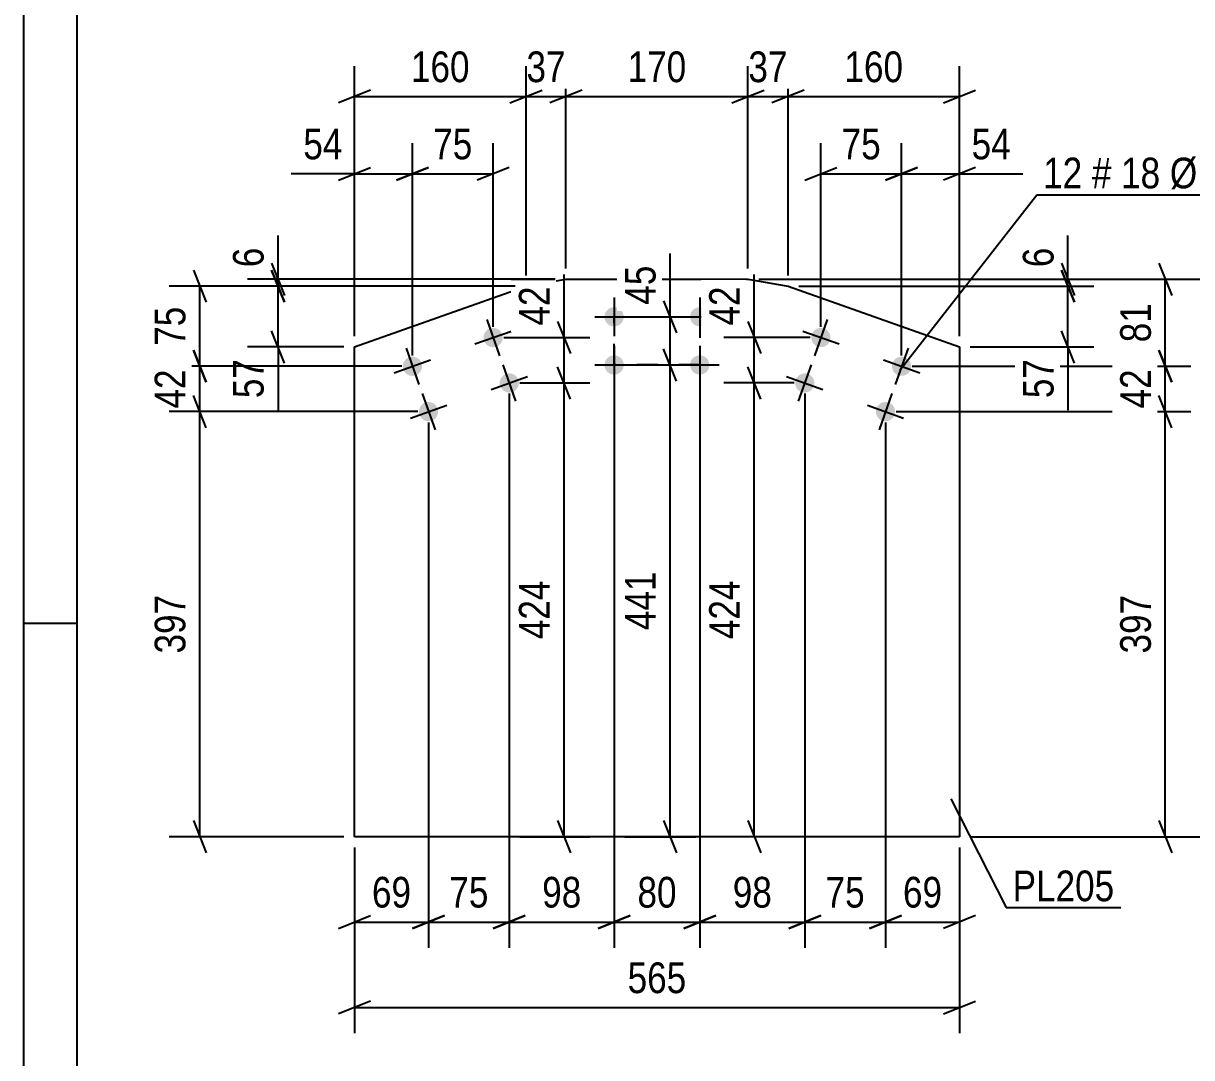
# Model space of a CAD drawing. Header units: millimetres. Extents: x 0 to 420, y 0 to 297.
# Drawn here: x 0 to 109.1, y 108.4 to 205 of the extents above; entities that cross this region are included whole.
import ezdxf

# ---------------------------------------------------------------- set-up
doc = ezdxf.new("R2010")
doc.units = ezdxf.units.MM
doc.linetypes.add('DXK_LINE_DOT2', pattern=[3.9198, 1.9599, -1.9599])
doc.styles.add('Arial Narrow', font='ARIALN.TTF', dxfattribs={"height": 0.2})

# ---------------------------------------------------------------- blocks, each defined once
blk = doc.blocks.new('Unknown-122572960-1115')
at = {"color": 5, "linetype": 'Continuous'}
for p, q in [((0, 297), (0, 0)), ((5, 292), (5, 5)), ((5, 149), (0, 149))]:
    blk.add_line(p, q, dxfattribs=at)
blk = doc.blocks.new('Part-122572960-23633 - 23632')
at = {"color": 2, "linetype": 'Continuous'}
for p, q in [((46.95, 180.5), (50.68, 181.14)), ((50.68, 181.14), (67.68, 181.14)), ((67.68, 181.14), (71.42, 180.5)), ((30.93, 174.82), (46.95, 180.5)), ((71.42, 180.5), (87.44, 174.82)), ((30.93, 129.08), (30.93, 174.82)), ((87.44, 174.82), (87.44, 129.08)), ((87.44, 129.08), (30.93, 129.08))]:
    blk.add_line(p, q, dxfattribs=at)
blk = doc.blocks.new('Bolt-122572960-23634 - 23632')
at = {"linetype": 'Continuous'}
for points in [[(75.34, 175.4, -1), (73.64, 176, -1)], [(82.88, 172.72, -1), (81.18, 173.32, -1)], [(73.83, 171.16, -1), (72.14, 171.76, -1)], [(81.37, 168.48, -1), (79.68, 169.08, -1)]]:
    blk.add_hatch(color=1, dxfattribs=at).paths.add_polyline_path(points)
at = {"color": 1, "linetype": 'Continuous'}
for p, q in [((75.09, 177.39), (73.89, 174)), ((72.79, 176.3), (76.19, 175.1)), ((82.63, 174.72), (81.43, 171.33)), ((80.33, 173.63), (83.73, 172.42)), ((73.59, 173.15), (72.38, 169.76)), ((71.29, 172.06), (74.68, 170.86)), ((81.13, 170.48), (79.92, 167.09)), ((78.83, 169.38), (82.22, 168.18))]:
    blk.add_line(p, q, dxfattribs=at)
blk = doc.blocks.new('Bolt-122572960-23635 - 23632')
at = {"linetype": 'Continuous'}
for points in [[(56.08, 177.64, -1), (54.28, 177.64, -1)], [(64.08, 177.64, -1), (62.28, 177.64, -1)], [(56.08, 173.14, -1), (54.28, 173.14, -1)], [(64.08, 173.14, -1), (62.28, 173.14, -1)]]:
    blk.add_hatch(color=1, dxfattribs=at).paths.add_polyline_path(points)
at = {"color": 1, "linetype": 'Continuous'}
for p, q in [((55.18, 179.44), (55.18, 175.84)), ((63.18, 179.44), (63.18, 175.84)), ((53.38, 177.64), (56.98, 177.64)), ((61.38, 177.64), (64.98, 177.64)), ((55.18, 174.94), (55.18, 171.34)), ((63.18, 174.94), (63.18, 171.34)), ((53.38, 173.14), (56.98, 173.14)), ((61.38, 173.14), (64.98, 173.14))]:
    blk.add_line(p, q, dxfattribs=at)
blk = doc.blocks.new('Bolt-122572960-23636 - 23632')
at = {"linetype": 'Continuous'}
for points in [[(44.73, 176, -1), (43.03, 175.4, -1)], [(37.19, 173.32, -1), (35.49, 172.72, -1)], [(46.23, 171.76, -1), (44.54, 171.16, -1)], [(38.69, 169.08, -1), (37, 168.48, -1)]]:
    blk.add_hatch(color=1, dxfattribs=at).paths.add_polyline_path(points)
at = {"color": 1, "linetype": 'Continuous'}
for p, q in [((43.28, 177.39), (44.48, 174)), ((42.18, 175.1), (45.58, 176.3)), ((35.74, 174.72), (36.94, 171.33)), ((34.64, 172.42), (38.04, 173.63)), ((44.78, 173.15), (45.98, 169.76)), ((43.69, 170.86), (47.08, 172.06)), ((37.24, 170.48), (38.45, 167.09)), ((36.15, 168.18), (39.54, 169.38))]:
    blk.add_line(p, q, dxfattribs=at)
blk = doc.blocks.new('Rectangle-122572960-28581 - 23632')
at = {"color": 1, "linetype": 'DXK_LINE_DOT2'}
blk.add_lwpolyline([(55.18, 177.64), (63.18, 177.64), (63.18, 173.14), (55.18, 173.14), (55.18, 177.64)], close=True, dxfattribs=at)
blk = doc.blocks.new('StraightDimension-122572960-24083 - 23632')
at = {"color": 7, "linetype": 'Continuous'}
for p, q in [((71.42, 181.5), (71.42, 201.06)), ((87.44, 175.82), (87.44, 201.06)), ((72.92, 198.81), (69.92, 197.61)), ((85.94, 197.61), (88.94, 198.81)), ((71.42, 198.21), (87.44, 198.21))]:
    blk.add_line(p, q, dxfattribs=at)
at = {"color": 0}
blk.add_wipeout([(82.77, 198.96), (82.77, 203.16), (76.09, 203.16), (76.09, 198.96)], dxfattribs=at)
at = {"color": 3, "style": 'Arial Narrow'}
blk.add_text('160', height=2.863, dxfattribs=at).set_placement((76.69, 199.56))
blk = doc.blocks.new('StraightDimension-122572960-28592 - 23632')
at = {"color": 7, "linetype": 'Continuous'}
for p, q in [((50.5, 175.7), (50.5, 181.6)), ((50.5, 175.7), (50.5, 181.6)), ((49.9, 177.2), (51.1, 174.2)), ((44.88, 175.7), (52.9, 175.7)), ((50.5, 171.46), (50.5, 175.7)), ((51.1, 169.96), (49.9, 172.96)), ((46.38, 171.46), (52.9, 171.46))]:
    blk.add_line(p, q, dxfattribs=at)
at = {"color": 0}
blk.add_wipeout([(49.75, 181.08), (45.55, 181.08), (45.55, 176.22), (49.75, 176.22)], dxfattribs=at)
at = {"color": 3, "style": 'Arial Narrow'}
blk.add_text('42', height=2.863, rotation=90.0002, dxfattribs=at).set_placement((49.15, 176.82))
blk = doc.blocks.new('StraightDimension-122572960-28533 - 23632')
at = {"color": 7, "linetype": 'Continuous'}
for p, q in [((55.18, 172.14), (55.18, 118.71)), ((45.38, 170.46), (45.38, 118.71)), ((43.88, 120.51), (46.88, 121.71)), ((56.68, 121.71), (53.68, 120.51)), ((45.38, 121.11), (55.18, 121.11))]:
    blk.add_line(p, q, dxfattribs=at)
at = {"color": 0}
blk.add_wipeout([(52.71, 121.86), (52.71, 126.06), (47.86, 126.06), (47.86, 121.86)], dxfattribs=at)
at = {"color": 3, "style": 'Arial Narrow'}
blk.add_text('98', height=2.863, dxfattribs=at).set_placement((48.46, 122.46))
blk = doc.blocks.new('StraightDimension-122572960-24084 - 23632')
at = {"color": 7, "linetype": 'Continuous'}
for p, q in [((67.68, 182.14), (67.68, 201.06)), ((71.42, 181.5), (71.42, 201.06)), ((66.18, 197.61), (69.18, 198.81)), ((72.92, 198.81), (69.92, 197.61)), ((67.68, 198.21), (71.42, 198.21))]:
    blk.add_line(p, q, dxfattribs=at)
at = {"color": 0}
blk.add_wipeout([(71.98, 198.96), (71.98, 203.16), (67.12, 203.16), (67.12, 198.96)], dxfattribs=at)
at = {"color": 3, "style": 'Arial Narrow'}
blk.add_text('37', height=2.863, dxfattribs=at).set_placement((67.72, 199.56))
blk = doc.blocks.new('StraightDimension-122572960-24085 - 23632')
at = {"color": 7, "linetype": 'Continuous'}
for p, q in [((50.68, 182.14), (50.68, 201.06)), ((67.68, 182.14), (67.68, 201.06)), ((52.18, 198.81), (49.18, 197.61)), ((66.18, 197.61), (69.18, 198.81)), ((50.68, 198.21), (67.68, 198.21))]:
    blk.add_line(p, q, dxfattribs=at)
at = {"color": 0}
blk.add_wipeout([(62.53, 198.96), (62.53, 203.16), (55.84, 203.16), (55.84, 198.96)], dxfattribs=at)
at = {"color": 3, "style": 'Arial Narrow'}
blk.add_text('170', height=2.863, dxfattribs=at).set_placement((56.44, 199.56))
blk = doc.blocks.new('StraightDimension-122572960-24086 - 23632')
at = {"color": 7, "linetype": 'Continuous'}
for p, q in [((46.95, 181.5), (46.95, 201.06)), ((50.68, 182.14), (50.68, 201.06)), ((45.45, 197.61), (48.45, 198.81)), ((52.18, 198.81), (49.18, 197.61)), ((46.95, 198.21), (50.68, 198.21))]:
    blk.add_line(p, q, dxfattribs=at)
at = {"color": 0}
blk.add_wipeout([(51.25, 198.96), (51.25, 203.16), (46.39, 203.16), (46.39, 198.96)], dxfattribs=at)
at = {"color": 3, "style": 'Arial Narrow'}
blk.add_text('37', height=2.863, dxfattribs=at).set_placement((46.99, 199.56))
blk = doc.blocks.new('StraightDimension-122572960-24087 - 23632')
at = {"color": 7, "linetype": 'Continuous'}
for p, q in [((30.93, 175.82), (30.93, 201.06)), ((46.95, 181.5), (46.95, 201.06)), ((32.43, 198.81), (29.43, 197.61)), ((45.45, 197.61), (48.45, 198.81)), ((30.93, 198.21), (46.95, 198.21))]:
    blk.add_line(p, q, dxfattribs=at)
at = {"color": 0}
blk.add_wipeout([(42.28, 198.96), (42.28, 203.16), (35.6, 203.16), (35.6, 198.96)], dxfattribs=at)
at = {"color": 3, "style": 'Arial Narrow'}
blk.add_text('160', height=2.863, dxfattribs=at).set_placement((36.2, 199.56))
blk = doc.blocks.new('StraightDimension-122572960-28640 - 23632')
at = {"color": 7, "linetype": 'Continuous'}
for p, q in [((68.27, 175.7), (68.27, 181.6)), ((68.27, 175.7), (68.27, 181.6)), ((67.67, 177.2), (68.87, 174.2)), ((73.49, 175.7), (65.42, 175.7)), ((68.27, 171.46), (68.27, 175.7)), ((68.87, 169.96), (67.67, 172.96)), ((71.99, 171.46), (65.42, 171.46))]:
    blk.add_line(p, q, dxfattribs=at)
at = {"color": 0}
blk.add_wipeout([(67.52, 181.08), (63.32, 181.08), (63.32, 176.22), (67.52, 176.22)], dxfattribs=at)
at = {"color": 3, "style": 'Arial Narrow'}
blk.add_text('42', height=2.863, rotation=90.0002, dxfattribs=at).set_placement((66.92, 176.82))
blk = doc.blocks.new('StraightDimension-122572960-24095 - 23632')
at = {"color": 7, "linetype": 'Continuous'}
for p, q in [((30.93, 128.08), (30.93, 110.72)), ((87.44, 128.08), (87.44, 110.72)), ((32.43, 113.72), (29.43, 112.52)), ((85.94, 112.52), (88.94, 113.72)), ((30.93, 113.12), (87.44, 113.12))]:
    blk.add_line(p, q, dxfattribs=at)
at = {"color": 0}
blk.add_wipeout([(62.53, 113.87), (62.53, 118.07), (55.84, 118.07), (55.84, 113.87)], dxfattribs=at)
at = {"color": 3, "style": 'Arial Narrow'}
blk.add_text('565', height=2.863, dxfattribs=at).set_placement((56.44, 114.47))
blk = doc.blocks.new('StraightDimension-122572960-24099 - 23632')
at = {"color": 7, "linetype": 'Continuous'}
for p, q in [((23.79, 181.14), (23.79, 185.22)), ((23.79, 181.14), (23.79, 185.22)), ((23.19, 182.64), (24.39, 179.64)), ((49.68, 181.14), (20.94, 181.14)), ((24.39, 179), (23.19, 182)), ((23.79, 180.5), (23.79, 181.14)), ((45.95, 180.5), (20.94, 180.5))]:
    blk.add_line(p, q, dxfattribs=at)
at = {"color": 0}
blk.add_wipeout([(23.04, 184.7), (18.84, 184.7), (18.84, 181.67), (23.04, 181.67)], dxfattribs=at)
at = {"color": 3, "style": 'Arial Narrow'}
blk.add_text('6', height=2.86, rotation=90.0002, dxfattribs=at).set_placement((22.44, 182.27))
blk = doc.blocks.new('StraightDimension-122572960-24100 - 23632')
at = {"color": 7, "linetype": 'Continuous'}
for p, q in [((23.19, 182), (24.39, 179)), ((45.95, 180.5), (20.94, 180.5)), ((23.79, 174.82), (23.79, 180.5)), ((24.39, 173.32), (23.19, 176.32)), ((29.93, 174.82), (20.94, 174.82)), ((23.79, 174.82), (23.79, 168.91)), ((23.79, 174.82), (23.79, 168.91))]:
    blk.add_line(p, q, dxfattribs=at)
at = {"color": 0}
blk.add_wipeout([(23.04, 174.29), (18.84, 174.29), (18.84, 169.44), (23.04, 169.44)], dxfattribs=at)
at = {"color": 3, "style": 'Arial Narrow'}
blk.add_text('57', height=2.863, rotation=90.0002, dxfattribs=at).set_placement((22.44, 170.04))
blk = doc.blocks.new('StraightDimension-122572960-24115 - 23632')
at = {"color": 7, "linetype": 'Continuous'}
for p, q in [((82.03, 174.02), (82.03, 193.85)), ((87.44, 175.82), (87.44, 193.85)), ((80.53, 190.4), (83.53, 191.6)), ((82.03, 191), (87.44, 191)), ((88.94, 191.6), (85.94, 190.4)), ((87.44, 191), (93.35, 191)), ((87.44, 191), (93.35, 191))]:
    blk.add_line(p, q, dxfattribs=at)
at = {"color": 0}
blk.add_wipeout([(92.82, 191.75), (92.82, 195.95), (87.97, 195.95), (87.97, 191.75)], dxfattribs=at)
at = {"color": 3, "style": 'Arial Narrow'}
blk.add_text('54', height=2.863, dxfattribs=at).set_placement((88.57, 192.35))
blk = doc.blocks.new('StraightDimension-122572960-24116 - 23632')
at = {"color": 7, "linetype": 'Continuous'}
for p, q in [((74.49, 176.7), (74.49, 193.85)), ((82.03, 174.02), (82.03, 193.85)), ((72.99, 190.4), (75.99, 191.6)), ((74.49, 191), (82.03, 191)), ((83.53, 191.6), (80.53, 190.4))]:
    blk.add_line(p, q, dxfattribs=at)
at = {"color": 0}
blk.add_wipeout([(80.69, 191.75), (80.69, 195.95), (75.83, 195.95), (75.83, 191.75)], dxfattribs=at)
at = {"color": 3, "style": 'Arial Narrow'}
blk.add_text('75', height=2.863, dxfattribs=at).set_placement((76.43, 192.35))
blk = doc.blocks.new('StraightDimension-122572960-24118 - 23632')
at = {"color": 7, "linetype": 'Continuous'}
for p, q in [((36.34, 174.02), (36.34, 193.85)), ((43.88, 176.7), (43.88, 193.85)), ((34.84, 190.4), (37.84, 191.6)), ((36.34, 191), (43.88, 191)), ((45.38, 191.6), (42.38, 190.4))]:
    blk.add_line(p, q, dxfattribs=at)
at = {"color": 0}
blk.add_wipeout([(42.54, 191.75), (42.54, 195.95), (37.68, 195.95), (37.68, 191.75)], dxfattribs=at)
at = {"color": 3, "style": 'Arial Narrow'}
blk.add_text('75', height=2.863, dxfattribs=at).set_placement((38.28, 192.35))
blk = doc.blocks.new('StraightDimension-122572960-24119 - 23632')
at = {"color": 7, "linetype": 'Continuous'}
for p, q in [((30.93, 175.82), (30.93, 193.85)), ((36.34, 174.02), (36.34, 193.85)), ((30.93, 191), (25.02, 191)), ((30.93, 191), (25.02, 191)), ((29.43, 190.4), (32.43, 191.6)), ((30.93, 191), (36.34, 191)), ((37.84, 191.6), (34.84, 190.4))]:
    blk.add_line(p, q, dxfattribs=at)
at = {"color": 0}
blk.add_wipeout([(30.4, 191.75), (30.4, 195.95), (25.55, 195.95), (25.55, 191.75)], dxfattribs=at)
at = {"color": 3, "style": 'Arial Narrow'}
blk.add_text('54', height=2.863, dxfattribs=at).set_placement((26.15, 192.35))
blk = doc.blocks.new('StraightDimension-122572960-28532 - 23632')
at = {"color": 7, "linetype": 'Continuous'}
for p, q in [((55.18, 172.14), (55.18, 118.71)), ((63.18, 172.14), (63.18, 118.71)), ((53.68, 120.51), (56.68, 121.71)), ((64.68, 121.71), (61.68, 120.51)), ((55.18, 121.11), (63.18, 121.11))]:
    blk.add_line(p, q, dxfattribs=at)
at = {"color": 0}
blk.add_wipeout([(61.61, 121.86), (61.61, 126.06), (56.76, 126.06), (56.76, 121.86)], dxfattribs=at)
at = {"color": 3, "style": 'Arial Narrow'}
blk.add_text('80', height=2.863, dxfattribs=at).set_placement((57.36, 122.46))
blk = doc.blocks.new('StraightDimension-122572960-28468 - 23632')
at = {"color": 7, "linetype": 'Continuous'}
for p, q in [((107.26, 167.28), (106.06, 170.28)), ((81.53, 168.78), (109.06, 168.78)), ((106.66, 129.08), (106.66, 168.78)), ((106.06, 130.58), (107.26, 127.58)), ((88.44, 129.08), (109.06, 129.08))]:
    blk.add_line(p, q, dxfattribs=at)
at = {"color": 0}
blk.add_wipeout([(105.91, 152.28), (101.71, 152.28), (101.71, 145.59), (105.91, 145.59)], dxfattribs=at)
at = {"color": 3, "style": 'Arial Narrow'}
blk.add_text('397', height=2.863, rotation=90.0002, dxfattribs=at).set_placement((105.31, 146.19))
blk = doc.blocks.new('StraightDimension-122572960-24195 - 23632')
at = {"color": 7, "linetype": 'Continuous'}
for p, q in [((114.84, 179.64), (113.64, 182.64)), ((68.68, 181.14), (116.64, 181.14)), ((114.24, 129.08), (114.24, 181.14)), ((113.64, 130.58), (114.84, 127.58)), ((88.44, 129.08), (116.64, 129.08))]:
    blk.add_line(p, q, dxfattribs=at)
at = {"color": 0}
blk.add_wipeout([(113.49, 158.46), (109.29, 158.46), (109.29, 151.77), (113.49, 151.77)], dxfattribs=at)
at = {"color": 3, "style": 'Arial Narrow'}
blk.add_text('521', height=2.863, rotation=90.0002, dxfattribs=at).set_placement((112.89, 152.37))
blk = doc.blocks.new('StraightDimension-122572960-28530 - 23632')
at = {"color": 7, "linetype": 'Continuous'}
for p, q in [((72.99, 170.46), (72.99, 118.71)), ((80.53, 167.78), (80.53, 118.71)), ((71.49, 120.51), (74.49, 121.71)), ((82.03, 121.71), (79.03, 120.51)), ((72.99, 121.11), (80.53, 121.11))]:
    blk.add_line(p, q, dxfattribs=at)
at = {"color": 0}
blk.add_wipeout([(79.18, 121.86), (79.18, 126.06), (74.33, 126.06), (74.33, 121.86)], dxfattribs=at)
at = {"color": 3, "style": 'Arial Narrow'}
blk.add_text('75', height=2.863, dxfattribs=at).set_placement((74.93, 122.46))
blk = doc.blocks.new('StraightDimension-122572960-28466 - 23632')
at = {"color": 7, "linetype": 'Continuous'}
for p, q in [((106.06, 182.64), (107.26, 179.64)), ((68.68, 181.14), (109.06, 181.14)), ((106.66, 173.02), (106.66, 181.14)), ((107.26, 171.52), (106.06, 174.52)), ((83.03, 173.02), (109.06, 173.02))]:
    blk.add_line(p, q, dxfattribs=at)
at = {"color": 0}
blk.add_wipeout([(105.91, 179.51), (101.71, 179.51), (101.71, 174.66), (105.91, 174.66)], dxfattribs=at)
at = {"color": 3, "style": 'Arial Narrow'}
blk.add_text('81', height=2.863, rotation=90.0002, dxfattribs=at).set_placement((105.31, 175.26))
blk = doc.blocks.new('StraightDimension-122572960-28531 - 23632')
at = {"color": 7, "linetype": 'Continuous'}
for p, q in [((63.18, 172.14), (63.18, 118.71)), ((72.99, 170.46), (72.99, 118.71)), ((61.68, 120.51), (64.68, 121.71)), ((74.49, 121.71), (71.49, 120.51)), ((63.18, 121.11), (72.99, 121.11))]:
    blk.add_line(p, q, dxfattribs=at)
at = {"color": 0}
blk.add_wipeout([(70.51, 121.86), (70.51, 126.06), (65.66, 126.06), (65.66, 121.86)], dxfattribs=at)
at = {"color": 3, "style": 'Arial Narrow'}
blk.add_text('98', height=2.863, dxfattribs=at).set_placement((66.26, 122.46))
blk = doc.blocks.new('StraightDimension-122572960-28467 - 23632')
at = {"color": 7, "linetype": 'Continuous'}
for p, q in [((106.06, 174.52), (107.26, 171.52)), ((83.03, 173.02), (109.06, 173.02)), ((106.66, 168.78), (106.66, 173.02)), ((107.26, 167.28), (106.06, 170.28)), ((81.53, 168.78), (109.06, 168.78))]:
    blk.add_line(p, q, dxfattribs=at)
at = {"color": 0}
blk.add_wipeout([(105.91, 173.33), (101.71, 173.33), (101.71, 168.48), (105.91, 168.48)], dxfattribs=at)
at = {"color": 3, "style": 'Arial Narrow'}
blk.add_text('42', height=2.863, rotation=90.0002, dxfattribs=at).set_placement((105.31, 169.08))
blk = doc.blocks.new('StraightDimension-122572960-28617 - 23632')
at = {"color": 7, "linetype": 'Continuous'}
for p, q in [((61, 171.64), (59.8, 174.64)), ((56.18, 173.14), (62.8, 173.14)), ((60.4, 129.08), (60.4, 173.14)), ((59.8, 130.58), (61, 127.58)), ((56.18, 129.08), (62.8, 129.08))]:
    blk.add_line(p, q, dxfattribs=at)
at = {"color": 0}
blk.add_wipeout([(59.65, 154.46), (55.45, 154.46), (55.45, 147.77), (59.65, 147.77)], dxfattribs=at)
at = {"color": 3, "style": 'Arial Narrow'}
blk.add_text('441', height=2.863, rotation=90.0002, dxfattribs=at).set_placement((59.05, 148.37))
blk = doc.blocks.new('StraightDimension-122572960-28489 - 23632')
at = {"color": 7, "linetype": 'Continuous'}
for p, q in [((97.57, 181.14), (97.57, 185.22)), ((97.57, 181.14), (97.57, 185.22)), ((96.97, 182.64), (98.17, 179.64)), ((68.68, 181.14), (99.97, 181.14)), ((98.17, 179), (96.97, 182)), ((97.57, 180.5), (97.57, 181.14)), ((72.42, 180.5), (99.97, 180.5))]:
    blk.add_line(p, q, dxfattribs=at)
at = {"color": 0}
blk.add_wipeout([(96.82, 184.7), (92.62, 184.7), (92.62, 181.67), (96.82, 181.67)], dxfattribs=at)
at = {"color": 3, "style": 'Arial Narrow'}
blk.add_text('6', height=2.86, rotation=90.0002, dxfattribs=at).set_placement((96.22, 182.27))
blk = doc.blocks.new('StraightDimension-122572960-28490 - 23632')
at = {"color": 7, "linetype": 'Continuous'}
for p, q in [((96.97, 182), (98.17, 179)), ((72.42, 180.5), (99.97, 180.5)), ((97.57, 174.82), (97.57, 180.5)), ((98.17, 173.32), (96.97, 176.32)), ((88.44, 174.82), (99.97, 174.82)), ((97.57, 174.82), (97.57, 168.91)), ((97.57, 174.82), (97.57, 168.91))]:
    blk.add_line(p, q, dxfattribs=at)
at = {"color": 0}
blk.add_wipeout([(96.82, 174.29), (92.62, 174.29), (92.62, 169.44), (96.82, 169.44)], dxfattribs=at)
at = {"color": 3, "style": 'Arial Narrow'}
blk.add_text('57', height=2.863, rotation=90.0002, dxfattribs=at).set_placement((96.22, 170.04))
blk = doc.blocks.new('StraightDimension-122572960-28506 - 23632')
at = {"color": 7, "linetype": 'Continuous'}
for p, q in [((15.88, 182), (17.08, 179)), ((45.95, 180.5), (13.63, 180.5)), ((16.48, 173.02), (16.48, 180.5)), ((17.08, 171.52), (15.88, 174.52)), ((35.34, 173.02), (13.63, 173.02))]:
    blk.add_line(p, q, dxfattribs=at)
at = {"color": 0}
blk.add_wipeout([(15.73, 179.19), (11.53, 179.19), (11.53, 174.33), (15.73, 174.33)], dxfattribs=at)
at = {"color": 3, "style": 'Arial Narrow'}
blk.add_text('75', height=2.863, rotation=90.0002, dxfattribs=at).set_placement((15.13, 174.93))
blk = doc.blocks.new('StraightDimension-122572960-28507 - 23632')
at = {"color": 7, "linetype": 'Continuous'}
for p, q in [((15.88, 174.52), (17.08, 171.52)), ((35.34, 173.02), (13.63, 173.02)), ((16.48, 168.78), (16.48, 173.02)), ((17.08, 167.28), (15.88, 170.28)), ((36.84, 168.78), (13.63, 168.78))]:
    blk.add_line(p, q, dxfattribs=at)
at = {"color": 0}
blk.add_wipeout([(15.73, 173.33), (11.53, 173.33), (11.53, 168.47), (15.73, 168.47)], dxfattribs=at)
at = {"color": 3, "style": 'Arial Narrow'}
blk.add_text('42', height=2.863, rotation=90.0002, dxfattribs=at).set_placement((15.13, 169.07))
blk = doc.blocks.new('StraightDimension-122572960-28508 - 23632')
at = {"color": 7, "linetype": 'Continuous'}
for p, q in [((17.08, 167.28), (15.88, 170.28)), ((36.84, 168.78), (13.63, 168.78)), ((16.48, 129.08), (16.48, 168.78)), ((15.88, 130.58), (17.08, 127.58)), ((29.93, 129.08), (13.63, 129.08))]:
    blk.add_line(p, q, dxfattribs=at)
at = {"color": 0}
blk.add_wipeout([(15.73, 152.28), (11.53, 152.28), (11.53, 145.59), (15.73, 145.59)], dxfattribs=at)
at = {"color": 3, "style": 'Arial Narrow'}
blk.add_text('397', height=2.863, rotation=90.0002, dxfattribs=at).set_placement((15.13, 146.19))
blk = doc.blocks.new('StraightDimension-122572960-28593 - 23632')
at = {"color": 7, "linetype": 'Continuous'}
for p, q in [((51.1, 169.96), (49.9, 172.96)), ((46.38, 171.46), (52.9, 171.46)), ((50.5, 129.08), (50.5, 171.46)), ((49.9, 130.58), (51.1, 127.58)), ((46.38, 129.08), (52.9, 129.08))]:
    blk.add_line(p, q, dxfattribs=at)
at = {"color": 0}
blk.add_wipeout([(49.75, 153.61), (45.55, 153.61), (45.55, 146.93), (49.75, 146.93)], dxfattribs=at)
at = {"color": 3, "style": 'Arial Narrow'}
blk.add_text('424', height=2.863, rotation=90.0002, dxfattribs=at).set_placement((49.15, 147.53))
blk = doc.blocks.new('StraightDimension-122572960-28529 - 23632')
at = {"color": 7, "linetype": 'Continuous'}
for p, q in [((80.53, 167.78), (80.53, 118.71)), ((87.44, 128.08), (87.44, 118.71)), ((79.03, 120.51), (82.03, 121.71)), ((88.94, 121.71), (85.94, 120.51)), ((80.53, 121.11), (87.44, 121.11))]:
    blk.add_line(p, q, dxfattribs=at)
at = {"color": 0}
blk.add_wipeout([(86.41, 121.86), (86.41, 126.06), (81.56, 126.06), (81.56, 121.86)], dxfattribs=at)
at = {"color": 3, "style": 'Arial Narrow'}
blk.add_text('69', height=2.863, dxfattribs=at).set_placement((82.16, 122.46))
blk = doc.blocks.new('StraightDimension-122572960-28534 - 23632')
at = {"color": 7, "linetype": 'Continuous'}
for p, q in [((45.38, 170.46), (45.38, 118.71)), ((37.84, 167.78), (37.84, 118.71)), ((36.34, 120.51), (39.34, 121.71)), ((46.88, 121.71), (43.88, 120.51)), ((37.84, 121.11), (45.38, 121.11))]:
    blk.add_line(p, q, dxfattribs=at)
at = {"color": 0}
blk.add_wipeout([(44.04, 121.86), (44.04, 126.06), (39.19, 126.06), (39.19, 121.86)], dxfattribs=at)
at = {"color": 3, "style": 'Arial Narrow'}
blk.add_text('75', height=2.863, dxfattribs=at).set_placement((39.79, 122.46))
blk = doc.blocks.new('StraightDimension-122572960-28535 - 23632')
at = {"color": 7, "linetype": 'Continuous'}
for p, q in [((37.84, 167.78), (37.84, 118.71)), ((30.93, 128.08), (30.93, 118.71)), ((29.43, 120.51), (32.43, 121.71)), ((39.34, 121.71), (36.34, 120.51)), ((30.93, 121.11), (37.84, 121.11))]:
    blk.add_line(p, q, dxfattribs=at)
at = {"color": 0}
blk.add_wipeout([(36.81, 121.86), (36.81, 126.06), (31.96, 126.06), (31.96, 121.86)], dxfattribs=at)
at = {"color": 3, "style": 'Arial Narrow'}
blk.add_text('69', height=2.863, dxfattribs=at).set_placement((32.56, 122.46))
blk = doc.blocks.new('StraightDimension-122572960-28616 - 23632')
at = {"color": 7, "linetype": 'Continuous'}
for p, q in [((60.4, 177.64), (60.4, 183.55)), ((60.4, 177.64), (60.4, 183.55)), ((59.8, 179.14), (61, 176.14)), ((56.18, 177.64), (62.8, 177.64)), ((60.4, 173.14), (60.4, 177.64)), ((61, 171.64), (59.8, 174.64)), ((56.18, 173.14), (62.8, 173.14))]:
    blk.add_line(p, q, dxfattribs=at)
at = {"color": 0}
blk.add_wipeout([(59.65, 183.03), (55.45, 183.03), (55.45, 178.17), (59.65, 178.17)], dxfattribs=at)
at = {"color": 3, "style": 'Arial Narrow'}
blk.add_text('45', height=2.863, rotation=90.0002, dxfattribs=at).set_placement((59.05, 178.77))
blk = doc.blocks.new('StraightDimension-122572960-28641 - 23632')
at = {"color": 7, "linetype": 'Continuous'}
for p, q in [((68.87, 169.96), (67.67, 172.96)), ((71.99, 171.46), (65.42, 171.46)), ((68.27, 129.08), (68.27, 171.46)), ((67.67, 130.58), (68.87, 127.58)), ((71.99, 129.08), (65.42, 129.08))]:
    blk.add_line(p, q, dxfattribs=at)
at = {"color": 0}
blk.add_wipeout([(67.52, 153.61), (63.32, 153.61), (63.32, 146.93), (67.52, 146.93)], dxfattribs=at)
at = {"color": 3, "style": 'Arial Narrow'}
blk.add_text('424', height=2.863, rotation=90.0002, dxfattribs=at).set_placement((66.92, 147.53))
blk = doc.blocks.new('MarkSet-122572960-28269 - 23632')
at = {"color": 7, "linetype": 'Continuous'}
for p, q in [((81.86, 172.65), (94.65, 189.04)), ((94.65, 189.04), (123.22, 189.04))]:
    blk.add_line(p, q, dxfattribs=at)
at = {"color": 0}
for points in [[(98.91, 189.64), (98.91, 192.64), (95.25, 192.64), (95.25, 189.64)], [(101.63, 189.64), (101.63, 192.64), (99.81, 192.64), (99.81, 189.64)], [(106.19, 189.64), (106.19, 192.64), (102.53, 192.64), (102.53, 189.64)], [(122.62, 189.64), (122.62, 192.64), (107.09, 192.64), (107.09, 189.64)]]:
    blk.add_wipeout(points, dxfattribs=at)
for points in [[(98.91, 189.64), (98.91, 192.64), (95.25, 192.64), (95.25, 189.64)], [(101.63, 189.64), (101.63, 192.64), (99.81, 192.64), (99.81, 189.64)], [(106.19, 189.64), (106.19, 192.64), (102.53, 192.64), (102.53, 189.64)], [(122.62, 189.64), (122.62, 192.64), (107.09, 192.64), (107.09, 189.64)]]:
    blk.add_wipeout(points, dxfattribs=at)
at = {"color": 3, "style": 'Arial Narrow'}
for s, height, p in [('12', 2.863, (95.25, 189.64)), ('#', 2.86, (99.81, 189.64)), ('18', 2.863, (102.53, 189.64)), ('Ø  HOLES', 2.863, (107.09, 189.64))]:
    blk.add_text(s, height=height, dxfattribs=at).set_placement(p)
blk = doc.blocks.new('Mark-122572960-24539 - 23632')
at = {"color": 30, "linetype": 'Continuous'}
for p, q in [((86.63, 132.62), (91.8, 122.45)), ((91.8, 122.45), (102.51, 122.45))]:
    blk.add_line(p, q, dxfattribs=at)
at = {"color": 0}
blk.add_wipeout([(101.91, 123.05), (101.91, 126.05), (92.4, 126.05), (92.4, 123.05)], dxfattribs=at)
blk.add_wipeout([(101.91, 123.05), (101.91, 126.05), (92.4, 126.05), (92.4, 123.05)], dxfattribs=at)
at = {"color": 3, "style": 'Arial Narrow'}
blk.add_text('PL205', height=2.863, dxfattribs=at).set_placement((92.4, 123.05))

msp = doc.modelspace()

# ---------------------------------------------------------------- block references
for name in ['Unknown-122572960-1115', 'Part-122572960-23633 - 23632', 'Bolt-122572960-23635 - 23632', 'Bolt-122572960-23636 - 23632', 'Rectangle-122572960-28581 - 23632', 'Bolt-122572960-23634 - 23632']:
    msp.add_blockref(name, (0, 0))

# ---------------------------------------------------------------- next in the draw order: block references
for name in ['StraightDimension-122572960-24083 - 23632', 'StraightDimension-122572960-28592 - 23632']:
    msp.add_blockref(name, (0, 0))

# ---------------------------------------------------------------- next in the draw order: block references
for name in ['StraightDimension-122572960-24084 - 23632', 'StraightDimension-122572960-24115 - 23632', 'StraightDimension-122572960-28533 - 23632']:
    msp.add_blockref(name, (0, 0))

# ---------------------------------------------------------------- next in the draw order: block references
for name in ['StraightDimension-122572960-24085 - 23632', 'StraightDimension-122572960-24095 - 23632']:
    msp.add_blockref(name, (0, 0))

# ---------------------------------------------------------------- next in the draw order: block references
for name in ['StraightDimension-122572960-24086 - 23632', 'StraightDimension-122572960-28640 - 23632', 'StraightDimension-122572960-28468 - 23632']:
    msp.add_blockref(name, (0, 0))

# ---------------------------------------------------------------- next in the draw order: block references
for name in ['StraightDimension-122572960-24087 - 23632', 'StraightDimension-122572960-24116 - 23632', 'StraightDimension-122572960-28532 - 23632']:
    msp.add_blockref(name, (0, 0))

# ---------------------------------------------------------------- next in the draw order: block references
for name in ['StraightDimension-122572960-24099 - 23632', 'StraightDimension-122572960-24195 - 23632']:
    msp.add_blockref(name, (0, 0))

# ---------------------------------------------------------------- next in the draw order: block references
for name in ['StraightDimension-122572960-28466 - 23632', 'StraightDimension-122572960-24100 - 23632', 'StraightDimension-122572960-28530 - 23632']:
    msp.add_blockref(name, (0, 0))

# ---------------------------------------------------------------- next in the draw order: block references
for name in ['StraightDimension-122572960-24118 - 23632', 'StraightDimension-122572960-28489 - 23632', 'StraightDimension-122572960-28467 - 23632', 'StraightDimension-122572960-28531 - 23632']:
    msp.add_blockref(name, (0, 0))

# ---------------------------------------------------------------- next in the draw order: block references
for name in ['StraightDimension-122572960-24119 - 23632', 'StraightDimension-122572960-28490 - 23632', 'StraightDimension-122572960-28617 - 23632', 'StraightDimension-122572960-28529 - 23632']:
    msp.add_blockref(name, (0, 0))

# ---------------------------------------------------------------- next in the draw order: block references
for name in ['MarkSet-122572960-28269 - 23632', 'StraightDimension-122572960-28616 - 23632', 'StraightDimension-122572960-28506 - 23632', 'Mark-122572960-24539 - 23632']:
    msp.add_blockref(name, (0, 0))

# ---------------------------------------------------------------- next in the draw order: block references
for name in ['StraightDimension-122572960-28507 - 23632', 'StraightDimension-122572960-28593 - 23632', 'StraightDimension-122572960-28641 - 23632']:
    msp.add_blockref(name, (0, 0))

# ---------------------------------------------------------------- next in the draw order: block references
msp.add_blockref('StraightDimension-122572960-28508 - 23632', (0, 0))

# ---------------------------------------------------------------- next in the draw order: block references
msp.add_blockref('StraightDimension-122572960-28534 - 23632', (0, 0))

# ---------------------------------------------------------------- next in the draw order: block references
msp.add_blockref('StraightDimension-122572960-28535 - 23632', (0, 0))

doc.saveas('drawing.dxf')
